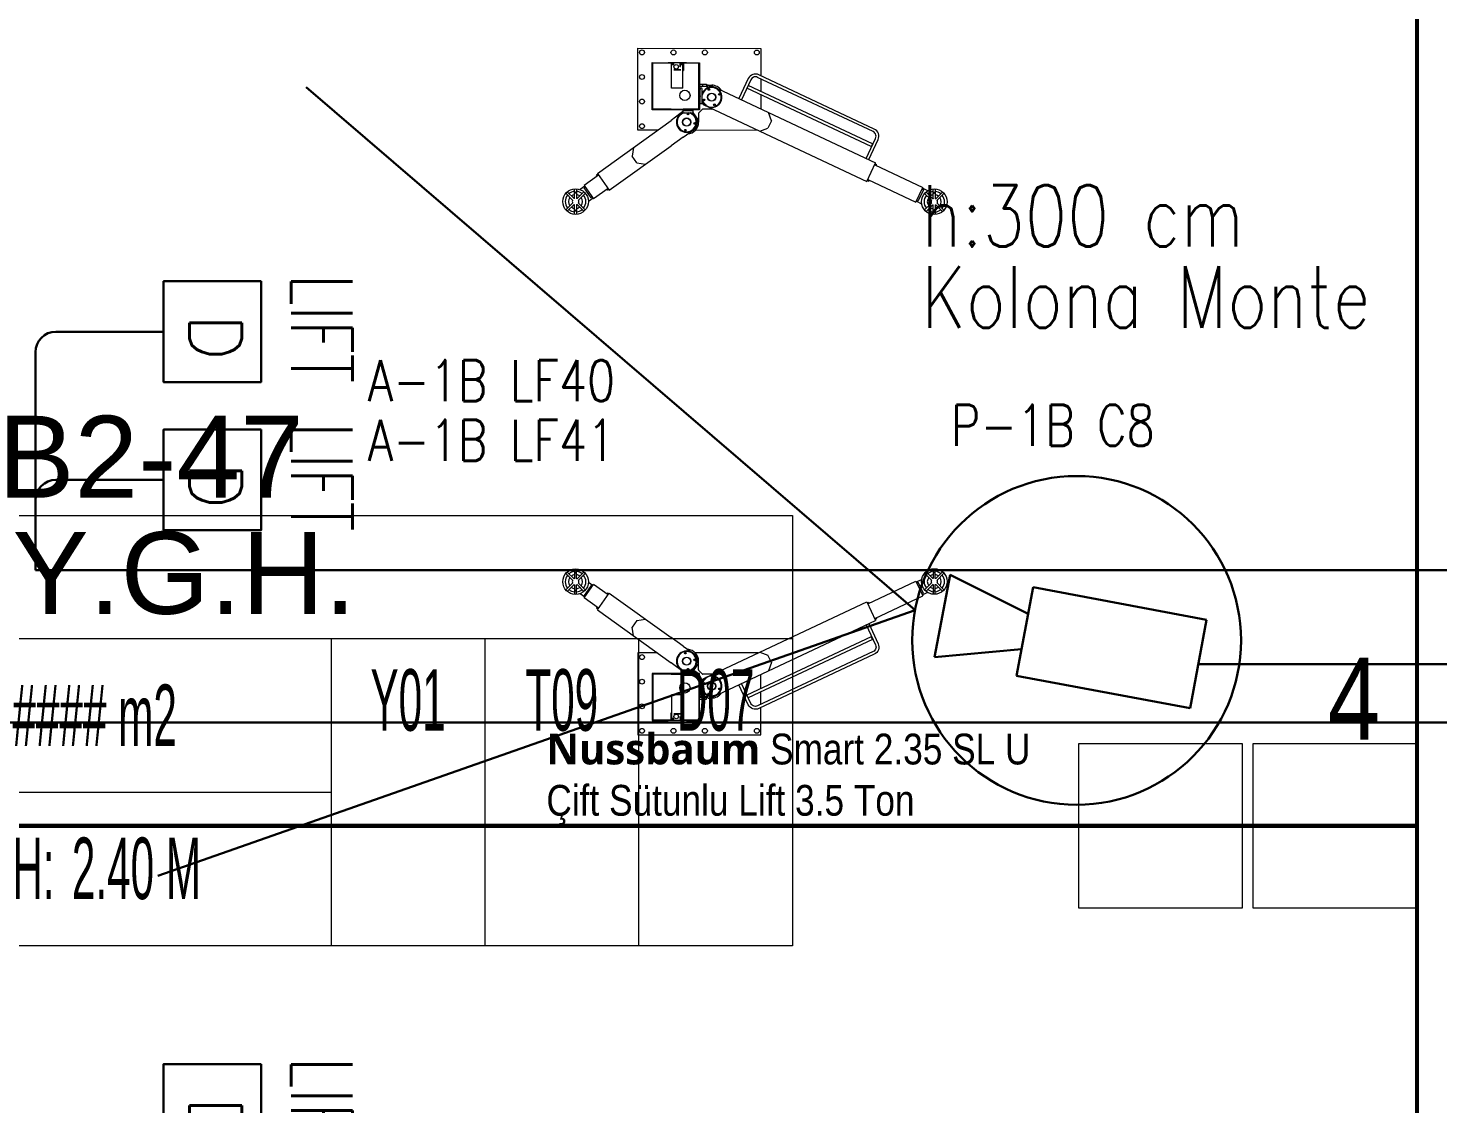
# Model space of a CAD drawing. Header units: metres. Extents: x -13621 to 152406, y -16073 to 22221.
# Drawn here: x 4763 to 5450, y 2304 to 2829 of the extents above; entities that cross this region are included whole.
import ezdxf
from ezdxf.enums import TextEntityAlignment as Align

# ---------------------------------------------------------------- set-up
doc = ezdxf.new("R2010")
doc.units = ezdxf.units.M
doc.header["$LTSCALE"] = 100
doc.header["$MEASUREMENT"] = 0
doc.linetypes.add('HIDDEN', pattern=[0.375, 0.25, -0.125])
doc.layers.get('0').update_dxf_attribs({"color": 9, "lineweight": 9})
for name, color, linetype, lineweight in [('01', 9, 'Continuous', 9), ('06D', 9, 'Continuous', 9), ('21', 9, 'Continuous', 9), ('21_mahal200', 9, 'Continuous', 9), ('32-ekipman', 9, 'Continuous', 9), ('Data  Tavan', 170, 'Continuous', 30), ('E-DAHİLİ DOME KAMERA', 7, 'Continuous', 30), ('E-DAHİLİ KAMERA', 7, 'Continuous', 30), ('E-DATA LIFT PRIZI', 7, 'Continuous', 30), ('E-YAZI', 7, 'Continuous', 30)]:
    doc.layers.add(name, color=color, linetype=linetype, lineweight=lineweight)
doc.styles.add('Arial', font='arial.ttf', dxfattribs={"height": 2.5})
doc.styles.add('E-YAZI', font='txttw.shx')
doc.styles.add('MuuM_TEXT-STANDART', font='ARIALN.TTF')
doc.styles.get("Standard").update_dxf_attribs({"font": 'ARIALN.TTF'})

# ---------------------------------------------------------------- blocks, each defined once
blk = doc.blocks.new('E-DATA LIFT PRIZI')
at = {"layer": 'E-DATA LIFT PRIZI', "color": 2}
blk.add_line((0, 0), (0, 41.99), dxfattribs=at)
blk.add_lwpolyline([(-24.58, 89.56), (24.58, 89.56), (24.58, 41.99), (-24.58, 41.99)], close=True, dxfattribs=at)
at = {"layer": 'E-DATA LIFT PRIZI', "color": 2, "style": 'E-YAZI', "width": 0.7}
blk.add_text('LIFT', height=30, dxfattribs=at).set_placement((-28.02, 104.21))
at = {"layer": 'E-DATA LIFT PRIZI', "color": 2, "style": 'E-YAZI'}
blk.add_text('D', height=25.6, dxfattribs=at).set_placement((-8.79, 54.59))
blk = doc.blocks.new('100_DAHİLİ DOME KAMERA')
at = {"layer": 'E-DAHİLİ DOME KAMERA', "color": 4}
for p, q in [((-1.936, 0.715), (-1.936, -0.689)), ((0.82, 0.715), (-1.936, 0.715)), ((0.82, -0.689), (0.82, 0.715)), ((0.82, 0.294), (2.131, 0.668)), ((2.131, 0.668), (2.131, -0.643)), ((0.82, -0.268), (2.131, -0.643)), ((-1.936, -0.689), (0.82, -0.689))]:
    blk.add_line(p, q, dxfattribs=at)
at = {"layer": 'E-DAHİLİ DOME KAMERA', "color": 4, "linetype": 'Continuous'}
blk.add_circle((0, 0), 2.566, dxfattribs=at)
at = {"layer": 'E-DAHİLİ KAMERA', "color": 4}
for q in [(13.416, 6.264), (13.416, -6.264)]:
    blk.add_line((2.566, 0), q, dxfattribs=at)
blk = doc.blocks.new('p-kolon_80x80')
blk.add_lwpolyline([(-40, -40), (40, -40), (40, 40), (-40, 40)], close=True)
blk = doc.blocks.new('2.bod.sitatik')
at = {"layer": '01'}
for p in [(5315, -6190), (5400, -6190)]:
    blk.add_blockref('p-kolon_80x80', p, dxfattribs=at)
blk = doc.blocks.new('p-işyeri')
at = {"color": 0, "const_width": 2}
blk.add_lwpolyline([(200, 0), (200, 700), (-200, 700), (-200, 0)], close=True, dxfattribs=at)
blk = doc.blocks.new('A$C02665514')
for p, q in [((74.06, 182.68), (70.76, 185.97)), ((78.8, 185.98), (75.5, 182.68)), ((256.23, 185.98), (259.53, 182.68)), ((260.97, 182.68), (264.27, 185.97)), ((67.28, 176.78), (68.93, 179.07)), ((73.26, 181.75), (68.6, 181.75)), ((68.6, 180.75), (73.26, 180.75)), ((73.36, 181.97), (70.06, 185.27)), ((73.36, 180.53), (70.06, 177.23)), ((74.06, 179.82), (70.77, 176.52)), ((78.81, 176.53), (75.51, 179.82)), ((79.51, 185.27), (76.21, 181.97)), ((79.51, 177.23), (76.21, 180.53)), ((80.97, 181.75), (76.3, 181.75)), ((76.3, 180.75), (80.97, 180.75)), ((254.06, 181.75), (258.73, 181.75)), ((258.73, 180.75), (254.06, 180.75)), ((255.52, 185.27), (258.82, 181.97)), ((255.52, 177.23), (258.82, 180.53)), ((256.23, 176.53), (259.52, 179.82)), ((260.97, 179.82), (264.26, 176.52)), ((261.67, 180.53), (264.97, 177.23)), ((261.68, 181.97), (264.97, 185.27)), ((261.77, 181.75), (266.43, 181.75)), ((266.43, 180.75), (261.77, 180.75)), ((267.75, 176.78), (266.1, 179.07)), ((61.85, 170.05), (66.88, 177.07)), ((66.88, 177.07), (73.38, 172.42)), ((67.69, 176.49), (68.1, 177.06)), ((72.98, 173.57), (68.1, 177.06)), ((68.36, 165.39), (73.38, 172.42)), ((72.57, 173), (72.98, 173.57)), ((74.62, 175.01), (72.98, 172.71)), ((260.41, 175.01), (262.06, 172.71)), ((268.15, 177.07), (261.65, 172.42)), ((266.67, 165.39), (261.65, 172.42)), ((262.05, 173.57), (266.93, 177.06)), ((262.46, 173), (262.05, 173.57)), ((267.34, 176.49), (266.93, 177.06)), ((273.18, 170.05), (268.15, 177.07)), ((61.04, 170.63), (35.27, 134.6)), ((61.04, 170.63), (69.17, 164.81)), ((61.44, 170.34), (61.91, 170.99)), ((61.77, 170.1), (62.24, 170.75)), ((62.32, 170.7), (61.91, 170.99)), ((68.44, 165.33), (68.9, 165.98)), ((68.76, 165.1), (69.23, 165.75)), ((69.23, 165.75), (68.82, 166.04)), ((265.8, 165.75), (266.21, 166.04)), ((266.27, 165.1), (265.8, 165.75)), ((273.99, 170.63), (265.86, 164.81)), ((266.59, 165.33), (266.13, 165.98)), ((272.71, 170.7), (273.12, 170.99)), ((273.26, 170.1), (272.8, 170.75)), ((273.59, 170.34), (273.12, 170.99)), ((273.99, 170.63), (299.77, 134.6)), ((69.17, 164.81), (47.57, 134.61)), ((265.86, 164.81), (287.47, 134.61)), ((48.4, 152.96), (52.58, 153.65)), ((55.84, 151.33), (52.58, 153.65)), ((55.84, 151.33), (56.53, 147.14)), ((279.19, 151.33), (278.5, 147.14)), ((279.19, 151.33), (282.45, 153.65)), ((286.63, 152.96), (282.45, 153.65)), ((30, 143.85), (7, 143.84)), ((7, 143.84), (7.01, 136.14)), ((7.24, 142.21), (7.23, 142.2)), ((7.24, 142.18), (7.23, 142.2)), ((7.25, 134.64), (7.24, 143.37)), ((7.24, 143.37), (7.47, 143.37)), ((29.47, 143.61), (7.47, 143.6)), ((7.47, 143.37), (7.47, 143.6)), ((8.65, 143.61), (8.63, 143.6)), ((8.66, 143.6), (8.65, 143.61)), ((29.47, 143.61), (29.47, 143.38)), ((29.47, 143.38), (29.7, 143.38)), ((29.71, 134.6), (29.7, 143.38)), ((30.01, 134.6), (30, 143.85)), ((305.02, 134.6), (305.03, 143.85)), ((305.03, 143.85), (328.03, 143.84)), ((305.32, 134.6), (305.33, 143.38)), ((305.56, 143.38), (305.33, 143.38)), ((305.56, 143.61), (327.56, 143.6)), ((305.56, 143.61), (305.56, 143.38)), ((326.37, 143.6), (326.39, 143.61)), ((326.39, 143.61), (326.4, 143.6)), ((327.56, 143.37), (327.56, 143.6)), ((327.79, 143.37), (327.56, 143.37)), ((327.78, 134.64), (327.79, 143.37)), ((327.79, 142.21), (327.8, 142.2)), ((327.79, 142.18), (327.8, 142.2)), ((328.03, 143.84), (328.02, 136.14)), ((7.25, 136.14), (7.01, 136.14)), ((7.01, 130.24), (7.01, 136.14)), ((7.25, 134.64), (10.75, 134.64)), ((7.51, 133.39), (7.51, 134.09)), ((7.51, 133.39), (7.66, 133.39)), ((7.66, 133.39), (7.66, 134.09)), ((19.51, 134.39), (7.81, 134.39)), ((7.81, 134.39), (7.81, 134.24)), ((7.81, 134.24), (8.01, 134.24)), ((8.01, 133.39), (8.01, 134.39)), ((10.36, 133.39), (10.36, 129.89)), ((10.51, 133.39), (10.51, 129.89)), ((10.75, 134.64), (10.75, 134.39)), ((19.51, 128.89), (19.51, 134.39)), ((29.71, 134.6), (29.71, 128.7)), ((30.01, 128.7), (30.01, 134.6)), ((30.41, 128.33), (35.27, 134.6)), ((43.34, 128.71), (47.57, 134.61)), ((291.69, 128.71), (287.47, 134.61)), ((304.62, 128.33), (299.77, 134.6)), ((305.02, 128.7), (305.02, 134.6)), ((305.32, 134.6), (305.32, 128.7)), ((315.52, 134.39), (327.22, 134.39)), ((315.52, 128.89), (315.52, 134.39)), ((327.78, 134.64), (324.28, 134.64)), ((324.28, 134.64), (324.28, 134.39)), ((324.52, 133.39), (324.52, 129.89)), ((324.67, 133.39), (324.67, 129.89)), ((327.02, 133.39), (327.02, 134.39)), ((327.22, 134.24), (327.02, 134.24)), ((327.22, 134.39), (327.22, 134.24)), ((327.37, 133.39), (327.37, 134.09)), ((327.52, 133.39), (327.37, 133.39)), ((327.52, 133.39), (327.52, 134.09)), ((327.78, 136.14), (328.02, 136.14)), ((328.02, 130.24), (328.02, 136.14)), ((8.81, 130.24), (7.01, 130.24)), ((8.81, 130.04), (7.01, 130.04)), ((7.01, 127.14), (7.01, 130.04)), ((7.25, 127.14), (7.01, 127.14)), ((7.01, 127.14), (7.02, 120.84)), ((7.25, 128.64), (10.75, 128.64)), ((7.26, 121.37), (7.25, 128.64)), ((7.51, 130.24), (7.51, 130.04)), ((7.51, 129.19), (7.51, 129.89)), ((7.51, 129.89), (7.66, 129.89)), ((7.66, 129.19), (7.66, 129.89)), ((7.81, 128.89), (7.81, 129.04)), ((8.01, 129.04), (7.81, 129.04)), ((19.51, 128.89), (7.81, 128.89)), ((8.01, 130.24), (8.01, 130.04)), ((8.01, 128.89), (8.01, 129.89)), ((8.81, 130.24), (8.81, 130.04)), ((10.75, 128.89), (10.75, 128.64)), ((29.72, 121.38), (29.71, 128.7)), ((30.02, 120.85), (30.01, 128.7)), ((30.41, 128.33), (30.01, 127.93)), ((30.41, 128.7), (30.41, 123.95)), ((31.41, 128.7), (30.41, 128.7)), ((31.41, 123.95), (30.41, 123.95)), ((31.3, 123.91), (31.29, 123.95)), ((34.56, 121.58), (31.3, 123.91)), ((31.41, 128.7), (31.41, 123.95)), ((43.34, 128.71), (38.74, 122.27)), ((291.69, 128.71), (296.29, 122.27)), ((300.48, 121.58), (303.73, 123.91)), ((303.62, 128.7), (303.62, 123.95)), ((303.62, 128.7), (304.62, 128.7)), ((303.62, 123.95), (304.62, 123.95)), ((303.73, 123.91), (303.74, 123.95)), ((304.62, 128.7), (304.62, 123.95)), ((304.62, 128.33), (305.02, 127.93)), ((305.02, 120.85), (305.02, 128.7)), ((305.32, 121.38), (305.32, 128.7)), ((315.52, 128.89), (327.22, 128.89)), ((324.28, 128.89), (324.28, 128.64)), ((327.78, 128.64), (324.28, 128.64)), ((326.22, 130.24), (328.02, 130.24)), ((326.22, 130.24), (326.22, 130.04)), ((326.22, 130.04), (328.02, 130.04)), ((327.02, 130.24), (327.02, 130.04)), ((327.02, 128.89), (327.02, 129.89)), ((327.02, 129.04), (327.22, 129.04)), ((327.22, 128.89), (327.22, 129.04)), ((327.37, 129.19), (327.37, 129.89)), ((327.52, 129.89), (327.37, 129.89)), ((327.52, 130.24), (327.52, 130.04)), ((327.52, 129.19), (327.52, 129.89)), ((327.78, 121.37), (327.78, 128.64)), ((327.78, 127.14), (328.02, 127.14)), ((328.02, 127.14), (328.02, 130.04)), ((328.02, 127.14), (328.02, 120.84)), ((7.02, 120.84), (30.02, 120.85)), ((7.49, 121.37), (7.26, 121.37)), ((7.49, 121.14), (7.49, 121.37)), ((29.49, 121.15), (7.49, 121.14)), ((17.52, 120.84), (17.52, 117.34)), ((17.52, 119.34), (18.52, 119.34)), ((17.52, 117.34), (18.52, 117.34)), ((18.32, 114.8), (19.12, 117.02)), ((18.42, 116.94), (18.32, 116.94)), ((18.52, 120.84), (18.52, 117.34)), ((18.63, 120.64), (18.84, 120.84)), ((18.63, 117.13), (18.63, 120.64)), ((18.93, 116.83), (18.63, 117.13)), ((18.72, 120.84), (18.72, 120.72)), ((21.54, 119.45), (18.93, 116.83)), ((19.77, 120.42), (19.76, 120.42)), ((19.76, 119.47), (19.77, 119.47)), ((26.92, 120.45), (19.92, 120.45)), ((26.92, 119.45), (19.92, 119.45)), ((22.94, 120.85), (22.54, 120.45)), ((23.27, 120.45), (23.37, 120.49)), ((23.37, 120.49), (23.51, 120.45)), ((26.28, 119.45), (27.36, 119.06)), ((26.92, 120.45), (26.92, 119.45)), ((27.36, 119.06), (64.93, 39.15)), ((29.49, 121.38), (29.49, 121.15)), ((29.72, 121.38), (29.49, 121.38)), ((29.62, 114.85), (29.62, 119.13)), ((29.7, 119.34), (31.53, 121.16)), ((31.74, 121.25), (36.02, 121.25)), ((38.74, 122.27), (34.56, 121.58)), ((40.03, 92.12), (40.01, 122.86)), ((307.67, 119.06), (270.1, 39.15)), ((295, 92.12), (295.02, 122.86)), ((296.29, 122.27), (300.48, 121.58)), ((303.29, 121.25), (299.02, 121.25)), ((305.33, 119.34), (303.5, 121.16)), ((328.02, 120.84), (305.02, 120.85)), ((305.32, 121.38), (305.55, 121.38)), ((305.41, 114.85), (305.41, 119.13)), ((305.55, 121.38), (305.55, 121.15)), ((305.55, 121.15), (327.55, 121.14)), ((308.76, 119.45), (307.67, 119.06)), ((308.12, 120.45), (308.11, 119.45)), ((308.11, 119.45), (315.11, 119.45)), ((308.12, 120.45), (315.12, 120.45)), ((311.66, 120.49), (311.53, 120.45)), ((311.76, 120.45), (311.66, 120.49)), ((312.09, 120.85), (312.49, 120.45)), ((313.49, 119.45), (316.1, 116.83)), ((315.27, 119.47), (315.26, 119.47)), ((315.27, 120.42), (315.27, 120.42)), ((316.72, 114.8), (315.92, 117.02)), ((316.1, 116.83), (316.4, 117.13)), ((316.4, 120.64), (316.2, 120.84)), ((316.32, 120.84), (316.32, 120.72)), ((316.4, 117.13), (316.4, 120.64)), ((316.52, 120.84), (316.51, 117.34)), ((317.51, 119.34), (316.51, 119.34)), ((317.51, 117.34), (316.51, 117.34)), ((316.61, 116.94), (316.71, 116.94)), ((317.52, 120.84), (317.51, 117.34)), ((327.55, 121.14), (327.55, 121.37)), ((327.55, 121.37), (327.78, 121.37)), ((18.02, 116.64), (18.02, 114.84)), ((18.32, 114.8), (55.88, 34.89)), ((316.72, 114.8), (279.15, 34.89)), ((317.01, 116.64), (317.01, 114.84)), ((14.74, 96.99), (24.53, 101.59)), ((15.34, 95.72), (25.12, 100.32)), ((46.66, 36.41), (18.15, 97.05)), ((47.93, 37.01), (19.42, 97.64)), ((287.1, 37.01), (315.61, 97.64)), ((288.37, 36.41), (316.88, 97.05)), ((319.69, 95.72), (309.91, 100.32)), ((320.29, 96.99), (310.5, 101.59)), ((0.03, 90.84), (13.38, 90.84)), ((39.38, 35.53), (12.92, 91.82)), ((40.65, 36.13), (14.19, 92.42)), ((14.93, 90.84), (21.07, 90.85)), ((22.62, 90.85), (29.58, 90.85)), ((40.37, 91.38), (38.94, 87.39)), ((294.38, 36.13), (320.85, 92.42)), ((294.66, 91.38), (296.1, 87.39)), ((295.65, 35.53), (322.11, 91.82)), ((312.42, 90.85), (305.46, 90.85)), ((320.11, 90.84), (313.96, 90.85)), ((335, 90.84), (321.65, 90.84)), ((35.32, 85.69), (31.32, 87.13)), ((35.32, 85.69), (38.94, 87.39)), ((299.72, 85.69), (296.1, 87.39)), ((299.72, 85.69), (303.71, 87.13)), ((53.71, 39.51), (43.93, 34.91)), ((54.31, 38.24), (44.53, 33.64)), ((46.67, 36.42), (47.93, 37.01)), ((64.93, 39.15), (55.88, 34.89)), ((56.34, 35.1), (56.68, 34.38)), ((57.13, 34.59), (56.68, 34.38)), ((56.7, 35.27), (57.04, 34.55)), ((56.79, 35.32), (67.85, 11.79)), ((64.03, 38.72), (75.09, 15.19)), ((64.12, 38.76), (64.46, 38.04)), ((64.82, 38.21), (64.37, 38)), ((64.48, 38.93), (64.82, 38.21)), ((271, 38.72), (259.94, 15.19)), ((278.24, 35.32), (267.18, 11.79)), ((270.1, 39.15), (279.15, 34.89)), ((270.55, 38.93), (270.21, 38.21)), ((270.21, 38.21), (270.66, 38)), ((270.91, 38.76), (270.57, 38.04)), ((277.9, 34.59), (278.35, 34.38)), ((278.33, 35.27), (277.99, 34.55)), ((278.69, 35.1), (278.35, 34.38)), ((280.72, 38.24), (290.5, 33.64)), ((281.32, 39.51), (291.1, 34.91)), ((288.36, 36.42), (287.1, 37.01)), ((75.09, 15.19), (67.85, 11.79)), ((69.05, 11.58), (74.48, 14.13)), ((74.19, 14.77), (74.48, 14.13)), ((74.64, 14.98), (75.84, 12.42)), ((260.39, 14.98), (259.19, 12.42)), ((259.94, 15.19), (267.18, 11.79)), ((260.84, 14.77), (260.55, 14.13)), ((265.98, 11.58), (260.55, 14.13)), ((69.51, 9.44), (68.3, 12)), ((68.76, 12.21), (69.05, 11.58)), ((73.45, 6.97), (70.15, 10.27)), ((74.15, 7.68), (70.85, 10.97)), ((78.89, 10.98), (75.6, 7.68)), ((79.6, 10.27), (76.3, 6.97)), ((255.43, 10.27), (258.73, 6.97)), ((256.14, 10.98), (259.44, 7.68)), ((260.88, 7.68), (264.18, 10.97)), ((261.58, 6.97), (264.88, 10.27)), ((265.52, 9.44), (266.73, 12)), ((266.27, 12.21), (265.98, 11.58)), ((73.35, 6.75), (68.69, 6.75)), ((68.69, 5.75), (73.36, 5.75)), ((73.45, 5.53), (70.15, 2.23)), ((74.15, 4.82), (70.86, 1.52)), ((78.9, 1.53), (75.6, 4.82)), ((79.6, 2.23), (76.3, 5.53)), ((81.06, 6.75), (76.39, 6.75)), ((76.39, 5.75), (81.06, 5.75)), ((253.97, 6.75), (258.64, 6.75)), ((258.64, 5.75), (253.97, 5.75)), ((255.43, 2.23), (258.73, 5.53)), ((256.13, 1.53), (259.43, 4.82)), ((260.88, 4.82), (264.17, 1.52)), ((261.58, 5.53), (264.88, 2.23)), ((261.68, 6.75), (266.34, 6.75)), ((266.34, 5.75), (261.68, 5.75))]:
    blk.add_line(p, q)
for points in [[(40.01, 141.23), (40, 150.86), (0, 150.83), (0.03, 90.84)], [(295.03, 141.23), (295.03, 150.86), (335.03, 150.83), (335, 90.84)], [(19.4, 119.95), (19.4, 119.94), (19.4, 119.94)], [(19.92, 120.46), (19.92, 120.46), (19.91, 120.46)], [(19.91, 119.43), (19.92, 119.43), (19.92, 119.43)], [(315.11, 120.46), (315.12, 120.46), (315.12, 120.46)], [(315.12, 119.43), (315.11, 119.43), (315.11, 119.43)], [(315.63, 119.95), (315.63, 119.94), (315.63, 119.94)], [(12.92, 91.82), (12.66, 92.54), (12.55, 93.3), (12.58, 94.06), (12.77, 94.8), (13.09, 95.49), (13.54, 96.09), (14.1, 96.6), (14.74, 96.99)], [(322.11, 91.82), (322.37, 92.54), (322.48, 93.3), (322.45, 94.06), (322.26, 94.8), (321.94, 95.49), (321.49, 96.09), (320.93, 96.6), (320.29, 96.99)], [(14.19, 92.42), (14, 92.94), (13.94, 93.5), (14.01, 94.05), (14.19, 94.57), (14.48, 95.04), (14.87, 95.43), (15.34, 95.72)], [(320.85, 92.42), (321.03, 92.94), (321.09, 93.5), (321.03, 94.05), (320.84, 94.57), (320.55, 95.04), (320.16, 95.43), (319.69, 95.72)], [(44.53, 33.64), (43.82, 33.39), (43.07, 33.28), (42.31, 33.33), (41.58, 33.52), (40.89, 33.85), (40.28, 34.31), (39.77, 34.87), (39.38, 35.53)], [(43.93, 34.91), (43.41, 34.73), (42.86, 34.68), (42.31, 34.75), (41.79, 34.95), (41.33, 35.25), (40.94, 35.65), (40.65, 36.13)], [(290.5, 33.64), (291.21, 33.39), (291.96, 33.28), (292.72, 33.33), (293.45, 33.52), (294.14, 33.85), (294.75, 34.31), (295.26, 34.87), (295.65, 35.53)], [(291.1, 34.91), (291.62, 34.73), (292.17, 34.68), (292.72, 34.75), (293.24, 34.95), (293.7, 35.25), (294.09, 35.65), (294.38, 36.13)]]:
    blk.add_lwpolyline(points)
for centre, radius in [((74.78, 181.25), 6.25), ((260.25, 181.25), 6.25), ((70.38, 181.25), 0.325), ((79.18, 181.25), 0.325), ((255.85, 181.25), 0.325), ((264.65, 181.25), 0.325), ((2, 148.84), 1.2), ((14, 148.84), 1.2), ((26, 148.85), 1.2), ((26, 148.85), 1.2), ((38, 148.85), 1.2), ((297.03, 148.85), 1.2), ((309.03, 148.85), 1.2), ((309.03, 148.85), 1.2), ((321.03, 148.84), 1.2), ((333.03, 148.84), 1.2), ((2.01, 133.5), 1.2), ((9.01, 132.14), 1.1), ((326.02, 132.14), 1.1), ((333.02, 133.5), 1.2), ((22.95, 127.91), 2.5), ((32.07, 126.4), 0.42), ((32.07, 126.4), 0.34), ((36.01, 127.05), 2.01), ((36.01, 127.05), 1.9), ((39.96, 127.71), 0.42), ((39.96, 127.71), 0.34), ((295.07, 127.71), 0.42), ((295.07, 127.71), 0.34), ((299.02, 127.05), 2.01), ((299.02, 127.05), 1.9), ((302.96, 126.4), 0.42), ((302.96, 126.4), 0.34), ((312.08, 127.91), 2.5), ((2.02, 118.17), 1.2), ((25.17, 118.61), 0.42), ((25.17, 118.61), 0.34), ((36.67, 123.11), 0.42), ((36.67, 123.11), 0.34), ((298.36, 123.11), 0.42), ((298.36, 123.11), 0.34), ((309.86, 118.61), 0.42), ((309.86, 118.61), 0.34), ((333.01, 118.17), 1.2), ((20.06, 116.2), 0.42), ((20.06, 116.2), 0.34), ((23.82, 114.85), 2), ((23.82, 114.85), 1.9), ((22.46, 111.08), 0.42), ((22.46, 111.08), 0.34), ((27.58, 113.49), 0.42), ((27.58, 113.49), 0.34), ((307.45, 113.49), 0.42), ((307.45, 113.49), 0.34), ((311.21, 114.85), 2), ((311.21, 114.85), 1.9), ((312.57, 111.08), 0.42), ((312.57, 111.08), 0.34), ((314.98, 116.2), 0.42), ((314.98, 116.2), 0.34), ((2.03, 92.84), 1.2), ((333, 92.84), 1.2), ((74.87, 6.25), 6.25), ((260.16, 6.25), 6.25), ((70.47, 6.25), 0.325), ((79.27, 6.25), 0.325), ((255.76, 6.25), 0.325), ((264.56, 6.25), 0.325)]:
    blk.add_circle(centre, radius)
for centre, radius, start, end in [((74.78, 181.25), 5, 50.76846, 129.29007), ((260.25, 181.25), 5, 50.70993, 129.23154), ((74.78, 181.25), 5, 140.76891, 174.29069), ((74.78, 181.25), 5, 185.7691, 219.29094), ((74.78, 181.25), 3.4, 143.48635, 171.57337), ((74.78, 181.25), 3.4, 188.48665, 216.57354), ((74.78, 181.25), 3.4, 53.48598, 126.57218), ((74.78, 181.25), 1.6, 153.24087, 161.81991), ((74.78, 181.25), 1.6, 198.24084, 206.8205), ((74.78, 181.25), 1.6, 63.23744, 116.81913), ((74.78, 181.25), 1.6, 243.24085, 296.82117), ((74.78, 181.25), 1.6, 18.23937, 26.81844), ((74.78, 181.25), 1.6, 333.23881, 341.81847), ((74.78, 181.25), 3.4, 8.48573, 36.57274), ((74.78, 181.25), 3.4, 323.48597, 351.57285), ((74.78, 181.25), 5, 5.7686, 39.28991), ((74.78, 181.25), 5, 320.76881, 354.29022), ((260.25, 181.25), 5, 140.71009, 174.2314), ((260.25, 181.25), 5, 185.70978, 219.23119), ((260.25, 181.25), 3.4, 143.42726, 171.51427), ((260.25, 181.25), 3.4, 188.42715, 216.51403), ((260.25, 181.25), 3.4, 53.42782, 126.51402), ((260.25, 181.25), 1.6, 153.18156, 161.76063), ((260.25, 181.25), 1.6, 198.18153, 206.76119), ((260.25, 181.25), 1.6, 243.17883, 296.75915), ((260.25, 181.25), 1.6, 63.18087, 116.76256), ((260.25, 181.25), 1.6, 333.1795, 341.75916), ((260.25, 181.25), 1.6, 18.18009, 26.75913), ((260.25, 181.25), 3.4, 8.42663, 36.51365), ((260.25, 181.25), 3.4, 323.42646, 351.51335), ((260.25, 181.25), 5, 5.70931, 39.23109), ((260.25, 181.25), 5, 320.70906, 354.2309), ((74.78, 181.25), 5, 230.76939, 309.29066), ((74.78, 181.25), 3.4, 233.48778, 306.57267), ((260.25, 181.25), 5, 230.70934, 309.23061), ((260.25, 181.25), 3.4, 233.42733, 306.51222), ((7.81, 134.09), 0.3, 90.02965, 180.02965), ((7.81, 134.09), 0.15, 90.02965, 180.02965), ((36.01, 127.05), 5, 203.10333, 160.7561), ((36.01, 127.05), 4.9, 200.18267, 160.34636), ((36.01, 127.05), 4.7, 191.87088, 168.18566), ((299.02, 127.05), 5, 19.2439, 336.89667), ((299.02, 127.05), 4.9, 19.65364, 339.81733), ((299.02, 127.05), 4.7, 11.81434, 348.12912), ((327.22, 134.09), 0.3, 359.97035, 89.97035), ((327.22, 134.09), 0.15, 359.97035, 89.97035), ((7.81, 129.19), 0.3, 180.02965, 270.02965), ((7.81, 129.19), 0.15, 180.02965, 270.02965), ((8.51, 130.14), 0.25, 23.61536, 156.44737), ((36.01, 127.05), 5.8, 270.02965, 354.80575), ((299.02, 127.05), 5.8, 185.19425, 269.97035), ((326.52, 130.14), 0.25, 23.55263, 156.38464), ((327.22, 129.19), 0.3, 269.97035, 359.97035), ((327.22, 129.19), 0.15, 269.97035, 359.97035), ((18.32, 116.64), 0.3, 90.02965, 180.02965), ((18.42, 117.24), 0.3, 270.02965, 328.64239), ((23.82, 114.85), 5, 147.79661, 67.27045), ((23.82, 114.85), 4.9, 140.74856, 69.92434), ((23.82, 114.85), 4.7, 101.84397, 335.33171), ((19.92, 119.95), 0.515, 76.8361, 283.22536), ((23.82, 114.85), 4.9, 109.997, 128.74745), ((23.82, 114.85), 5, 112.87051, 122.21337), ((23.82, 114.85), 4.7, 35.33057, 78.67654), ((29.92, 119.13), 0.3, 135.03038, 180.02965), ((31.74, 120.95), 0.3, 90.02965, 135.04407), ((303.29, 120.95), 0.3, 44.95593, 89.97035), ((305.11, 119.13), 0.3, 359.97035, 44.96962), ((311.21, 114.85), 5, 112.72955, 32.20339), ((311.21, 114.85), 4.9, 110.07566, 39.25144), ((311.21, 114.85), 4.7, 204.66829, 78.15603), ((311.21, 114.85), 4.7, 101.32346, 144.66943), ((311.21, 114.85), 4.9, 51.25255, 70.003), ((311.21, 114.85), 5, 57.78663, 67.12949), ((315.12, 119.95), 0.515, 256.77464, 103.1639), ((316.61, 117.24), 0.3, 211.35761, 269.97035), ((316.71, 116.64), 0.3, 359.97035, 89.97035), ((23.82, 114.85), 5.8, 180.02965, 235.46128), ((23.82, 114.85), 5.8, 355.04991, 0), ((311.21, 114.85), 5.8, 180, 184.95009), ((311.21, 114.85), 5.8, 304.53872, 359.97035), ((74.87, 6.25), 5, 140.76818, 174.28982), ((74.87, 6.25), 3.4, 143.48503, 171.57211), ((74.87, 6.25), 5, 50.76855, 129.28999), ((74.87, 6.25), 3.4, 53.48661, 126.57152), ((74.87, 6.25), 1.6, 153.23882, 161.81737), ((74.87, 6.25), 1.6, 63.23813, 116.81845), ((74.87, 6.25), 1.6, 18.24192, 26.82048), ((74.87, 6.25), 3.4, 8.48697, 36.57405), ((74.87, 6.25), 5, 5.76945, 39.29067), ((260.16, 6.25), 5, 140.70933, 174.23055), ((260.16, 6.25), 3.4, 143.42595, 171.51303), ((260.16, 6.25), 5, 50.71001, 129.23145), ((260.16, 6.25), 3.4, 53.42848, 126.51339), ((260.16, 6.25), 1.6, 153.17952, 161.75808), ((260.16, 6.25), 1.6, 63.18155, 116.76187), ((260.16, 6.25), 1.6, 18.18263, 26.76118), ((260.16, 6.25), 3.4, 8.42789, 36.51497), ((260.16, 6.25), 5, 5.71018, 39.23182), ((74.87, 6.25), 5, 185.76813, 219.29056), ((74.87, 6.25), 3.4, 188.48522, 216.57267), ((74.87, 6.25), 5, 230.76885, 309.29121), ((74.87, 6.25), 3.4, 233.48703, 306.57342), ((74.87, 6.25), 1.6, 198.23793, 206.81845), ((74.87, 6.25), 1.6, 243.23983, 296.82221), ((74.87, 6.25), 1.6, 333.24086, 341.82138), ((74.87, 6.25), 3.4, 323.48684, 351.57429), ((74.87, 6.25), 5, 320.76919, 354.29119), ((260.16, 6.25), 5, 185.70881, 219.23081), ((260.16, 6.25), 3.4, 188.42571, 216.51316), ((260.16, 6.25), 5, 230.70879, 309.23115), ((260.16, 6.25), 3.4, 233.42658, 306.51297), ((260.16, 6.25), 1.6, 198.17862, 206.75914), ((260.16, 6.25), 1.6, 243.17779, 296.76017), ((260.16, 6.25), 1.6, 333.18155, 341.76207), ((260.16, 6.25), 3.4, 323.42733, 351.51478), ((260.16, 6.25), 5, 320.70944, 354.23187)]:
    blk.add_arc(centre, radius, start, end)
blk = doc.blocks.new('0_roomno2')
blk.add_lwpolyline([(19.375, -10.5), (0, -10.5), (0, 0), (19.375, 0)], close=True)
for points in [[(0, -3), (19.375, -3)], [(8.125, -3), (8.125, -10.5)], [(11.875, -3), (11.875, -10.5)], [(15.625, -3), (15.625, -10.5)], [(0, -6.75), (8.125, -6.75)]]:
    blk.add_lwpolyline(points)
at = {"style": 'MuuM_TEXT-STANDART', "width": 0.6}
blk.add_text('H:', height=1.5, dxfattribs=at).set_placement((0.35, -8.608), align=Align.MIDDLE_LEFT)
at = {"style": 'Arial'}
blk.add_attdef('ODANO', (0, 1.17), '', height=2, dxfattribs=at)
blk.add_attdef('MEKANADI', text='', height=2, dxfattribs=at).set_placement((0.35, -3), align=Align.BOTTOM_LEFT)
at = {"style": 'MuuM_TEXT-STANDART', "width": 0.6}
for tag, p in [('YER01', (10, -4.5)), ('TAVAN01', (13.75, -4.5)), ('DUVAR01', (17.5, -4.5)), ('YER02', (10, -6.75)), ('TAVAN02', (13.75, -6.75)), ('DUVAR02', (17.5, -6.75)), ('YER03', (10, -9)), ('TAVAN03', (13.75, -9)), ('DUVAR03', (17.5, -9))]:
    blk.add_attdef(tag, text='', height=1.5, dxfattribs=at).set_placement(p, align=Align.MIDDLE_CENTER)
for tag, p in [('M2', (0.35, -4.875)), ('TEMIZTAVANYUKSEKLIGI', (1.8, -8.608))]:
    blk.add_attdef(tag, text='', height=1.5, dxfattribs=at).set_placement(p, align=Align.MIDDLE_LEFT)
blk = doc.blocks.new('2.bod.Mimari')
at = {"layer": '06D', "color": 89, "linetype": 'HIDDEN', "true_color": 0x2e4d23, "rotation": 90}
for p in [(5440, -5990), (5440, -6390)]:
    blk.add_blockref('p-işyeri', p, dxfattribs=at)
at = {"layer": '21_mahal200'}
ref = blk.add_blockref('0_roomno2', (4747.86, -6038.57), dxfattribs=dict(at, xscale=20, yscale=20, zscale=20))
ref.add_attrib('ODANO', 'B2-47', (4747.86, -6029.92), dxfattribs={"layer": '0', "height": 40, "style": 'Arial'})
ref.add_attrib('MEKANADI', 'Y.G.H.', dxfattribs={"layer": '0', "height": 40, "style": 'Arial'}).set_placement((4754.86, -6098.57), align=Align.BOTTOM_LEFT)
ref.add_attrib('M2', '#### m2', dxfattribs={"layer": '0', "height": 30, "style": 'MuuM_TEXT-STANDART', "width": 0.6}).set_placement((4754.86, -6136.07), align=Align.MIDDLE_LEFT)
ref.add_attrib('TEMIZTAVANYUKSEKLIGI', '2.40 M', dxfattribs={"layer": '0', "height": 30, "style": 'MuuM_TEXT-STANDART', "width": 0.6}).set_placement((4783.86, -6210.73), align=Align.MIDDLE_LEFT)
ref.add_attrib('YER01', 'Y01', dxfattribs={"layer": '0', "height": 30, "style": 'MuuM_TEXT-STANDART', "width": 0.6}).set_placement((4947.86, -6128.57), align=Align.MIDDLE_CENTER)
ref.add_attrib('TAVAN01', 'T09', dxfattribs={"layer": '0', "height": 30, "style": 'MuuM_TEXT-STANDART', "width": 0.6}).set_placement((5022.86, -6128.57), align=Align.MIDDLE_CENTER)
ref.add_attrib('DUVAR01', 'D07', dxfattribs={"layer": '0', "height": 30, "style": 'MuuM_TEXT-STANDART', "width": 0.6}).set_placement((5097.86, -6128.57), align=Align.MIDDLE_CENTER)
at = {"layer": '32-ekipman', "ltscale": 2, "rotation": 89.99999999999999}
blk.add_blockref('A$C02665514', (5210.83, -6145.66), dxfattribs=at)
at = {"layer": '21', "style": 'MuuM_TEXT-STANDART'}
blk.add_text('4', height=40, dxfattribs=at).set_placement((5422.03, -6160), align=Align.BOTTOM_RIGHT)
at = {"layer": '32-ekipman', "ltscale": 2, "insert": (5015.36, -6145.03), "char_height": 15, "width": 261.9935, "attachment_point": 1}
blk.add_mtext('{\\fTrebuchet MS|b1|i0|c162|p34;Nussbaum} Smart 2.35 SL U\\PÇift Sütunlu Lift 3.5 Ton', dxfattribs=at)

msp = doc.modelspace()

# ---------------------------------------------------------------- linework, layer by layer
at = {"layer": 'Data  Tavan'}
for p, q in [((4786.63, 2681.1), (4776.1, 2681.1)), ((4766.1, 2671.1), (4766.1, 2590.33)), ((4786.63, 2608.8), (4776.1, 2608.8)), ((4766.1, 2598.8), (4766.1, 2564.77)), ((4766.1, 2564.77), (5478, 2564.77)), ((5333.41, 2518.92), (5478, 2518.92)), ((5488, 2490.46), (4661.9, 2490.46))]:
    msp.add_line(p, q, dxfattribs=at)
for centre in [(4776.1, 2671.1), (4776.1, 2598.8)]:
    msp.add_arc(centre, 10, 90, 180, dxfattribs=at)

# ---------------------------------------------------------------- block references
for name in ['2.bod.sitatik', '2.bod.Mimari']:
    msp.add_blockref(name, (0, 8630))
at = {"layer": 'E-DAHİLİ DOME KAMERA', "xscale": 31.24999999834264, "yscale": 31.24999999834264, "zscale": 31.24999999834264, "rotation": 169.3513598599594}
msp.add_blockref('100_DAHİLİ DOME KAMERA', (5274.01, 2530.49), dxfattribs=at)
at = {"layer": 'E-DATA LIFT PRIZI', "color": 1, "rotation": 270}
for p in [(4786.63, 2681.1), (4786.63, 2608.8), (4786.63, 2299.21)]:
    msp.add_blockref('E-DATA LIFT PRIZI', p, dxfattribs=at)

# ---------------------------------------------------------------- texts
at = {"layer": 'E-YAZI', "color": 30, "style": 'E-YAZI', "width": 0.8}
for s, p in [('h:300 cm', (5198.36, 2722.65)), ('Kolona Monte', (5198.36, 2683.04))]:
    msp.add_text(s, height=30, dxfattribs=at).set_placement(p)
at = {"layer": 'E-YAZI', "color": 6, "style": 'E-YAZI', "width": 0.8}
for s, p in [('A-1B LF40', (4928.23, 2647.22)), ('P-1B C8', (5212.69, 2625.49)), ('A-1B LF41', (4928.23, 2618.14))]:
    msp.add_text(s, height=20, dxfattribs=at).set_placement(p)

doc.saveas('drawing.dxf')
